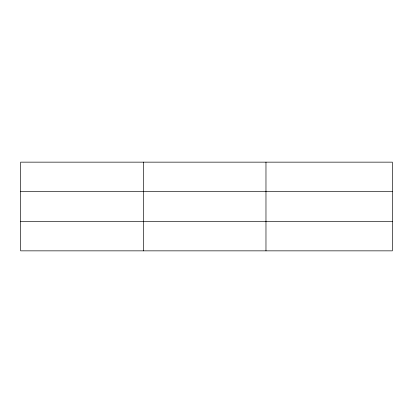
<?xml version="1.0" encoding="UTF-8"?>
<svg xmlns="http://www.w3.org/2000/svg" width="413" height="413" viewBox="0 0 413 413"><rect width="100%" height="100%" fill="white"/><g stroke="black" fill="none" stroke-linecap="round" stroke-linejoin="round"><path stroke-width="0.62" d="M143.311 250.851L143.311 162.149M265.972 250.851L265.972 162.149M392.35 191.42L392.35 162.149L20.65 162.149L20.65 250.851L392.35 250.851L392.35 191.42L20.65 191.42M20.65 221.58L392.35 221.58"/></g></svg>
